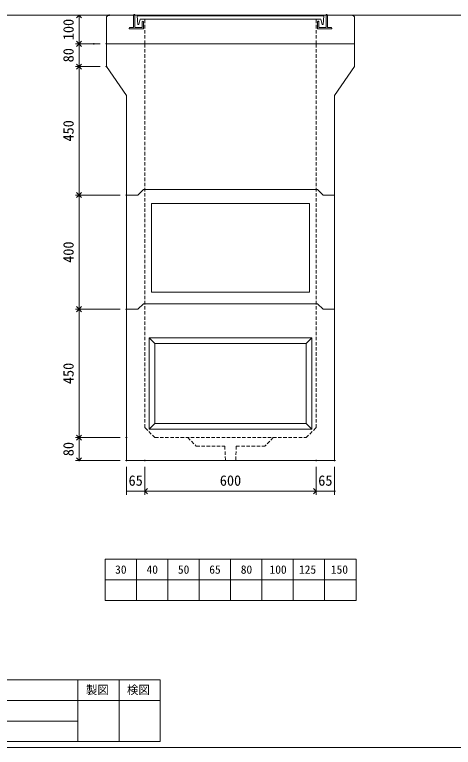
# Model space of a CAD drawing. Units: millimetres, scale not verified. Extents: x -4890 to 4890, y -2292 to 2292.
# Drawn here: x 308 to 1846, y -1983 to 584 of the extents above; entities that cross this region are included whole.
import ezdxf
from ezdxf.enums import TextEntityAlignment as Align

# ---------------------------------------------------------------- set-up
doc = ezdxf.new("R2010")
doc.units = ezdxf.units.MM
doc.header["$LTSCALE"] = 10
doc.header["$PDMODE"] = 32
doc.header["$PDSIZE"] = 2
doc.linetypes.add('DASHED1', pattern=[1.8, 1.2, -0.6])
doc.linetypes.add('USER2', pattern=[50.8, 31.75, -6.35, 6.35, -6.35])
doc.layers.add('0-1_Defpoints', color=7, linetype='Continuous')
for name, color, linetype, lineweight in [('0-2_waku', 7, 'Continuous', 18), ('0-3_gaikei', 7, 'Continuous', 18), ('0-4_kakure', 7, 'DASHED1', 5), ('0-5_sunpou', 7, 'Continuous', 5), ('0-9_uchigawa', 6, 'Continuous', 18), ('0-B_futa', 3, 'Continuous', 18), ('0-C_GL', 4, 'Continuous', 18), ('0-E_文字１', 7, 'Continuous', 18), ('1-3_uchigawa2', 6, 'USER2', 18)]:
    doc.layers.add(name, color=color, linetype=linetype, lineweight=lineweight)
doc.styles.add('ＭＳ ゴシック', font='')
doc.styles.get('ＭＳ ゴシック').set_extended_font_data('MS Gothic')

# ---------------------------------------------------------------- blocks, each defined once
blk = doc.blocks.new('_Open90')
at = {"layer": '0-5_sunpou'}
blk.add_line((0, 0), (-1, 0), dxfattribs=at)
blk.add_lwpolyline([(-0.5, 0.5), (0, 0), (-0.5, -0.5)], dxfattribs=at)
blk = doc.blocks.new('D71')
at = {"layer": '0-1_Defpoints'}
for p in [(2087.33, 2794.36), (1981.3, 2694.36), (2033.33, 2694.36)]:
    blk.add_point(p, dxfattribs=at)
at = {"layer": '0-5_sunpou'}
for p, q in [((2065.33, 2794.36), (1968.3, 2794.36)), ((1981.3, 2776.36), (1981.3, 2712.36)), ((2011.33, 2694.36), (1968.3, 2694.36))]:
    blk.add_line(p, q, dxfattribs=at)
at = {"layer": '0-5_sunpou', "xscale": 18, "yscale": 18}
for p, rotation in [((1981.3, 2794.36), 90), ((1981.3, 2694.36), 270)]:
    blk.add_blockref('_Open90', p, dxfattribs=dict(at, rotation=rotation))
at = {"layer": '0-5_sunpou', "style": 'ＭＳ ゴシック'}
blk.add_text('100', height=36.66, rotation=90, dxfattribs=at).set_placement((1973.3, 2706.86), align=Align.BOTTOM_LEFT)
blk = doc.blocks.new('D72')
at = {"layer": '0-1_Defpoints'}
for p in [(2077.33, 2694.36), (1981.3, 2614.36), (2077.33, 2614.36)]:
    blk.add_point(p, dxfattribs=at)
at = {"layer": '0-5_sunpou'}
for p, q in [((2055.33, 2694.36), (1968.3, 2694.36)), ((1981.3, 2676.36), (1981.3, 2632.36)), ((2055.33, 2614.36), (1968.3, 2614.36))]:
    blk.add_line(p, q, dxfattribs=at)
at = {"layer": '0-5_sunpou', "xscale": 18, "yscale": 18}
for p, rotation in [((1981.3, 2694.36), 90), ((1981.3, 2614.36), 270)]:
    blk.add_blockref('_Open90', p, dxfattribs=dict(at, rotation=rotation))
at = {"layer": '0-5_sunpou', "style": 'ＭＳ ゴシック'}
blk.add_text('80', height=36.66, rotation=90, dxfattribs=at).set_placement((1973.3, 2629.36), align=Align.BOTTOM_LEFT)
blk = doc.blocks.new('D73')
at = {"layer": '0-1_Defpoints'}
for p in [(2077.33, 2614.36), (1981.3, 2164.36), (2147.33, 2164.36)]:
    blk.add_point(p, dxfattribs=at)
at = {"layer": '0-5_sunpou'}
for p, q in [((2055.33, 2614.36), (1968.3, 2614.36)), ((1981.3, 2596.36), (1981.3, 2182.36)), ((2125.33, 2164.36), (1968.3, 2164.36))]:
    blk.add_line(p, q, dxfattribs=at)
at = {"layer": '0-5_sunpou', "xscale": 18, "yscale": 18}
for p, rotation in [((1981.3, 2614.36), 90), ((1981.3, 2164.36), 270)]:
    blk.add_blockref('_Open90', p, dxfattribs=dict(at, rotation=rotation))
at = {"layer": '0-5_sunpou', "style": 'ＭＳ ゴシック'}
blk.add_text('450', height=36.66, rotation=90, dxfattribs=at).set_placement((1973.3, 2351.86), align=Align.BOTTOM_LEFT)
blk = doc.blocks.new('D74')
at = {"layer": '0-1_Defpoints'}
for p in [(2147.33, 2164.36), (1981.3, 1764.36), (2147.33, 1764.36)]:
    blk.add_point(p, dxfattribs=at)
at = {"layer": '0-5_sunpou'}
for p, q in [((2125.33, 2164.36), (1968.3, 2164.36)), ((1981.3, 2146.36), (1981.3, 1782.36)), ((2125.33, 1764.36), (1968.3, 1764.36))]:
    blk.add_line(p, q, dxfattribs=at)
at = {"layer": '0-5_sunpou', "xscale": 18, "yscale": 18}
for p, rotation in [((1981.3, 2164.36), 90), ((1981.3, 1764.36), 270)]:
    blk.add_blockref('_Open90', p, dxfattribs=dict(at, rotation=rotation))
at = {"layer": '0-5_sunpou', "style": 'ＭＳ ゴシック'}
blk.add_text('400', height=36.66, rotation=90, dxfattribs=at).set_placement((1973.3, 1926.86), align=Align.BOTTOM_LEFT)
blk = doc.blocks.new('D75')
at = {"layer": '0-1_Defpoints'}
for p in [(2147.33, 1764.36), (1981.3, 1314.36), (2147.33, 1314.36)]:
    blk.add_point(p, dxfattribs=at)
at = {"layer": '0-5_sunpou'}
for p, q in [((2125.33, 1764.36), (1968.3, 1764.36)), ((1981.3, 1746.36), (1981.3, 1332.36)), ((2125.33, 1314.36), (1968.3, 1314.36))]:
    blk.add_line(p, q, dxfattribs=at)
at = {"layer": '0-5_sunpou', "xscale": 18, "yscale": 18}
for p, rotation in [((1981.3, 1764.36), 90), ((1981.3, 1314.36), 270)]:
    blk.add_blockref('_Open90', p, dxfattribs=dict(at, rotation=rotation))
at = {"layer": '0-5_sunpou', "style": 'ＭＳ ゴシック'}
blk.add_text('450', height=36.66, rotation=90, dxfattribs=at).set_placement((1973.3, 1501.86), align=Align.BOTTOM_LEFT)
blk = doc.blocks.new('D76')
at = {"layer": '0-1_Defpoints'}
for p in [(2147.33, 1314.36), (1981.3, 1234.36), (2147.33, 1234.36)]:
    blk.add_point(p, dxfattribs=at)
at = {"layer": '0-5_sunpou'}
for p, q in [((2125.33, 1314.36), (1968.3, 1314.36)), ((1981.3, 1296.36), (1981.3, 1252.36)), ((2125.33, 1234.36), (1968.3, 1234.36))]:
    blk.add_line(p, q, dxfattribs=at)
at = {"layer": '0-5_sunpou', "xscale": 18, "yscale": 18}
for p, rotation in [((1981.3, 1314.36), 90), ((1981.3, 1234.36), 270)]:
    blk.add_blockref('_Open90', p, dxfattribs=dict(at, rotation=rotation))
at = {"layer": '0-5_sunpou', "style": 'ＭＳ ゴシック'}
blk.add_text('80', height=36.66, rotation=90, dxfattribs=at).set_placement((1973.3, 1249.36), align=Align.BOTTOM_LEFT)
blk = doc.blocks.new('D77')
at = {"layer": '0-1_Defpoints'}
for p in [(2147.33, 1234.36), (2212.33, 1234.36), (2212.33, 1126.89)]:
    blk.add_point(p, dxfattribs=at)
at = {"layer": '0-5_sunpou'}
for p, q in [((2147.33, 1212.36), (2147.33, 1113.89)), ((2212.33, 1212.36), (2212.33, 1113.89)), ((2147.33, 1126.89), (2212.33, 1126.89))]:
    blk.add_line(p, q, dxfattribs=at)
at = {"layer": '0-5_sunpou', "style": 'ＭＳ ゴシック'}
blk.add_text('65', height=36.66, dxfattribs=at).set_placement((2154.83, 1134.89), align=Align.BOTTOM_LEFT)
blk = doc.blocks.new('D78')
at = {"layer": '0-1_Defpoints'}
for p in [(2212.33, 1234.36), (2812.33, 1234.36), (2812.33, 1126.89)]:
    blk.add_point(p, dxfattribs=at)
at = {"layer": '0-5_sunpou'}
for p, q in [((2212.33, 1212.36), (2212.33, 1113.89)), ((2812.33, 1212.36), (2812.33, 1113.89)), ((2230.33, 1126.89), (2794.33, 1126.89))]:
    blk.add_line(p, q, dxfattribs=at)
at = {"layer": '0-5_sunpou', "xscale": 18, "yscale": 18, "rotation": 180}
blk.add_blockref('_Open90', (2212.33, 1126.89), dxfattribs=at)
at = {"layer": '0-5_sunpou', "xscale": 18, "yscale": 18}
blk.add_blockref('_Open90', (2812.33, 1126.89), dxfattribs=at)
at = {"layer": '0-5_sunpou', "style": 'ＭＳ ゴシック'}
blk.add_text('600', height=36.66, dxfattribs=at).set_placement((2474.83, 1134.89), align=Align.BOTTOM_LEFT)
blk = doc.blocks.new('D79')
at = {"layer": '0-1_Defpoints'}
for p in [(2812.33, 1234.36), (2877.33, 1234.36), (2877.33, 1126.89)]:
    blk.add_point(p, dxfattribs=at)
at = {"layer": '0-5_sunpou'}
for p, q in [((2812.33, 1212.36), (2812.33, 1113.89)), ((2877.33, 1212.36), (2877.33, 1113.89)), ((2812.33, 1126.89), (2877.33, 1126.89))]:
    blk.add_line(p, q, dxfattribs=at)
at = {"layer": '0-5_sunpou', "style": 'ＭＳ ゴシック'}
blk.add_text('65', height=36.66, dxfattribs=at).set_placement((2819.83, 1134.89), align=Align.BOTTOM_LEFT)

msp = doc.modelspace()

# ---------------------------------------------------------------- linework, layer by layer
at = {"layer": '0-2_waku'}
for p, q in [((625.01, -1323.75), (625.01, -1467.75)), ((625.01, -1323.75), (625.01, -1467.75)), ((625.01, -1323.75), (625.01, -1467.75)), ((625.01, -1323.75), (625.01, -1467.75)), ((625.01, -1323.75), (1505.01, -1323.75)), ((735.01, -1323.75), (735.01, -1467.75)), ((845.01, -1323.75), (845.01, -1467.75)), ((845.01, -1323.75), (845.01, -1467.75)), ((955.01, -1323.75), (955.01, -1467.75)), ((1065.01, -1323.75), (1065.01, -1467.75)), ((1175.01, -1323.75), (1175.01, -1467.75)), ((1285.01, -1323.75), (1285.01, -1467.75)), ((1395.01, -1323.75), (1395.01, -1467.75)), ((1505.01, -1323.75), (1505.01, -1467.75)), ((625.01, -1395.75), (1505.01, -1395.75)), ((625.01, -1467.75), (1505.01, -1467.75)), ((-1210, -1746.75), (818, -1746.75)), ((530, -1746.75), (530, -1962.75)), ((530, -1746.75), (530, -1962.75)), ((674, -1746.75), (674, -1962.75)), ((818, -1746.75), (818, -1962.75)), ((-1210, -1818.75), (818, -1818.75)), ((-1210, -1890.75), (530, -1890.75)), ((-1210, -1962.75), (818, -1962.75)), ((-1230, -1982.75), (4890, -1982.75)), ((-1230, -1982.75), (4890, -1982.75))]:
    msp.add_line(p, q, dxfattribs=at)
at = {"layer": '0-3_gaikei'}
for p, q in [((630.01, 482.25), (630.01, 572.25)), ((640.01, 582.25), (725.01, 582.25)), ((1405.01, 582.25), (1490.01, 582.25)), ((1500.01, 482.25), (1500.01, 572.25)), ((630.01, 482.25), (630.01, 402.25)), ((630.01, 482.25), (740.01, 482.25)), ((630.01, 482.25), (740.01, 482.25)), ((630.01, 482.25), (1500.01, 482.25)), ((1500.01, 482.25), (1390.01, 482.25)), ((1500.01, 482.25), (1390.01, 482.25)), ((1500.01, 482.25), (1390.01, 482.25)), ((1500.01, 482.25), (1390.01, 482.25)), ((1500.01, 482.25), (1500.01, 402.25)), ((700.01, 301.25), (630.01, 402.25)), ((1430.01, 301.25), (1500.01, 402.25)), ((700.01, 301.25), (700.01, -977.75)), ((1430.01, 301.25), (1430.01, -977.75)), ((700.01, -47.75), (740.01, -47.75)), ((700.01, -47.75), (740.01, -47.75)), ((700.01, -47.75), (740.01, -47.75)), ((760.01, -28.75), (740.01, -47.75)), ((760.01, -28.75), (740.01, -47.75)), ((760.01, -28.75), (740.01, -47.75)), ((760.01, -28.75), (1370.01, -28.75)), ((1390.01, -47.75), (1370.01, -28.75)), ((1390.01, -47.75), (1430.01, -47.75)), ((1430.01, -47.75), (1390.01, -47.75)), ((1430.01, -47.75), (1390.01, -47.75)), ((1430.01, -47.75), (1390.01, -47.75)), ((760.01, -428.75), (740.01, -447.75)), ((760.01, -428.75), (740.01, -447.75)), ((760.01, -428.75), (740.01, -447.75)), ((760.01, -428.75), (1370.01, -428.75)), ((1390.01, -447.75), (1370.01, -428.75)), ((700.01, -447.75), (740.01, -447.75)), ((700.01, -447.75), (740.01, -447.75)), ((700.01, -447.75), (740.01, -447.75)), ((1390.01, -447.75), (1430.01, -447.75)), ((1430.01, -447.75), (1390.01, -447.75)), ((1430.01, -447.75), (1390.01, -447.75)), ((1430.01, -447.75), (1390.01, -447.75)), ((700.01, -977.75), (1430.01, -977.75)), ((700.01, -977.75), (1430.01, -977.75)), ((700.01, -977.75), (1430.01, -977.75)), ((700.01, -977.75), (1430.01, -977.75)), ((700.01, -977.75), (1430.01, -977.75)), ((700.01, -977.75), (1430.01, -977.75))]:
    msp.add_line(p, q, dxfattribs=at)
for points in [[(1390.01, -47.75), (1370.01, -28.75), (1390.01, -47.75)], [(1390.01, -47.75), (1430.01, -47.75), (1390.01, -47.75)], [(1390.01, -447.75), (1370.01, -428.75), (1390.01, -447.75)], [(1390.01, -447.75), (1430.01, -447.75), (1390.01, -447.75)]]:
    msp.add_lwpolyline(points, dxfattribs=at)
for centre, radius, start, end in [((639.43, 572.83), 9.44, 86.47383, 183.52617), ((1490.34, 572.58), 9.68, 358.04251, 91.95749)]:
    msp.add_arc(centre, radius, start, end, dxfattribs=at)
at = {"layer": '0-4_kakure'}
for p, q in [((765.01, 482.25), (765.01, 568.75)), ((1365.01, 482.25), (1365.01, 568.75)), ((765.01, -862.75), (765.01, 482.25)), ((1365.01, -862.75), (1365.01, 482.25)), ((800.01, -897.75), (765.01, -862.75)), ((1330.01, -897.75), (1365.01, -862.75)), ((800.01, -897.75), (1330.01, -897.75)), ((915.01, -897.75), (945.01, -927.75)), ((1215.01, -897.75), (1185.01, -927.75)), ((1085.01, -927.75), (1083.01, -977.75)), ((1085.01, -927.75), (1185.01, -927.75))]:
    msp.add_line(p, q, dxfattribs=at)
msp.add_lwpolyline([(945.01, -927.75), (1045.01, -927.75), (1047.01, -977.75)], dxfattribs=at)
at = {"layer": '0-9_uchigawa'}
for p, q in [((780.01, -547.75), (780.01, -867.75)), ((780.01, -547.75), (1350.01, -547.75)), ((780.01, -547.75), (800.01, -567.75)), ((1330.01, -567.75), (1350.01, -547.75)), ((1350.01, -547.75), (1350.01, -867.75)), ((800.01, -567.75), (800.01, -847.75)), ((800.01, -567.75), (800.01, -847.75)), ((800.01, -567.75), (1330.01, -567.75)), ((1330.01, -567.75), (1330.01, -847.75)), ((1330.01, -567.75), (1330.01, -847.75)), ((780.01, -867.75), (800.01, -847.75)), ((780.01, -867.75), (1065.01, -867.75)), ((800.01, -847.75), (1065.01, -847.75)), ((1065.01, -847.75), (1330.01, -847.75)), ((1065.01, -867.75), (1350.01, -867.75)), ((1350.01, -867.75), (1330.01, -847.75))]:
    msp.add_line(p, q, dxfattribs=at)
at = {"layer": '0-B_futa'}
for p, q in [((725.01, 582.25), (725.01, 539.25)), ((727.01, 584.25), (730.01, 584.25)), ((730.01, 584.25), (730.01, 539.25)), ((737.83, 579.75), (1392.16, 579.75)), ((737.83, 579.75), (740.31, 549.75)), ((748.34, 568.75), (744.03, 549.75)), ((748.34, 568.75), (1381.68, 568.75)), ((1381.68, 568.75), (1386, 549.75)), ((1392.16, 579.75), (1389.91, 549.75)), ((1400.01, 584.25), (1400.01, 539.25)), ((1400.01, 584.25), (1403.01, 584.25)), ((1405.01, 582.25), (1405.01, 539.25)), ((712.01, 539.25), (725.01, 539.25)), ((730.01, 539.25), (755.01, 539.25)), ((740.31, 549.75), (744.03, 549.75)), ((755.01, 559.25), (755.01, 539.25)), ((757.01, 561.25), (758.01, 561.25)), ((760.01, 559.25), (760.01, 534.25)), ((1370.01, 559.25), (1370.01, 534.25)), ((1373.01, 561.25), (1372.01, 561.25)), ((1375.01, 559.25), (1375.01, 539.25)), ((1400.01, 539.25), (1375.01, 539.25)), ((1389.91, 549.75), (1386, 549.75)), ((1418.01, 539.25), (1405.01, 539.25)), ((710.01, 537.25), (710.01, 536.25)), ((760.01, 534.25), (712.01, 534.25)), ((1370.01, 534.25), (1418.01, 534.25)), ((1420.01, 537.25), (1420.01, 536.25))]:
    msp.add_line(p, q, dxfattribs=at)
for centre, start, end in [((727.01, 582.25), 90, 180), ((1403.01, 582.25), 0, 90), ((712.01, 537.25), 90, 180), ((757.01, 559.25), 90, 180), ((758.01, 559.25), 0, 90), ((1372.01, 559.25), 90, 180), ((1373.01, 559.25), 0, 90), ((1418.01, 537.25), 0, 90), ((712.01, 536.25), 180, 270), ((1418.01, 536.25), 270, 0)]:
    msp.add_arc(centre, 2, start, end, dxfattribs=at)
at = {"layer": '0-C_GL'}
for p, q in [((-1230, 582.25), (4890, 582.25)), ((-1229.99, 582.25), (4890.01, 582.25))]:
    msp.add_line(p, q, dxfattribs=at)
at = {"layer": '1-3_uchigawa2'}
for p, q in [((788.01, -77.75), (1065.51, -77.75)), ((788.01, -77.75), (788.01, -387.75)), ((1342.01, -77.75), (1064.51, -77.75)), ((1342.01, -77.75), (1342.01, -387.75)), ((788.01, -387.75), (1065.01, -387.75)), ((1342.01, -387.75), (1065.01, -387.75))]:
    msp.add_line(p, q, dxfattribs=at)

# ---------------------------------------------------------------- block references
at = {"layer": '0-5_sunpou'}
for name in ['D71', 'D72', 'D73', 'D74', 'D75', 'D76', 'D77', 'D78', 'D79']:
    msp.add_blockref(name, (-1447.32, -2212.11), dxfattribs=at)

# ---------------------------------------------------------------- texts
at = {"layer": '0-E_文字１', "style": 'ＭＳ ゴシック'}
for s, p in [('30', (660.55, -1383.29)), ('40', (770.55, -1383.29)), ('50', (880.55, -1383.29)), ('65', (990.55, -1383.29)), ('80', (1100.96, -1383.29)), ('100', (1201.83, -1383.29)), ('125', (1305.22, -1383.29)), ('150', (1416.98, -1383.29)), ('製図', (558.06, -1805)), ('検図', (702.06, -1805))]:
    msp.add_text(s, height=29.33, dxfattribs=at).set_placement(p, align=Align.BOTTOM_LEFT)

doc.saveas('drawing.dxf')
